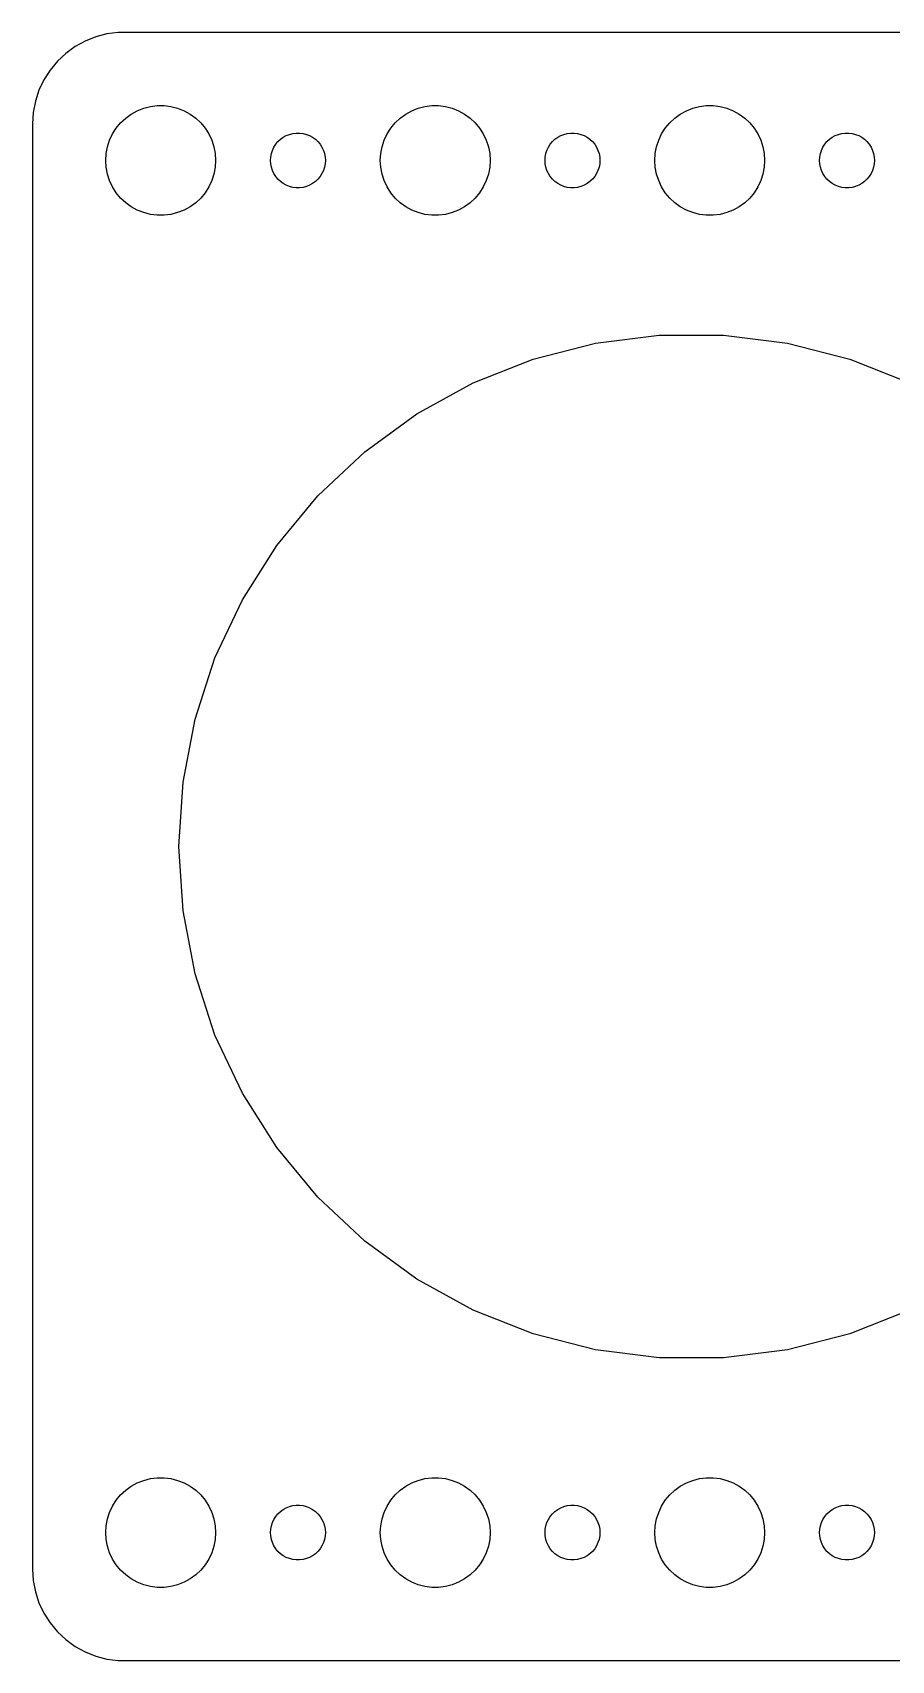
# Model space of a CAD drawing. Header units: metres. Extents: x -97 to 97, y -44 to 44.
# Drawn here: x -97 to -50.1, y -44.5 to 44.5 of the extents above; entities that cross this region are included whole.
import ezdxf

# ---------------------------------------------------------------- set-up
doc = ezdxf.new("R2010")
doc.units = ezdxf.units.M

msp = doc.modelspace()

# ---------------------------------------------------------------- linework, layer by layer
for p, q in [((-92.3139, 44.4901), (-92.9369, 44.4114)), ((92.3139, 44.4901), (-92.3139, 44.4901)), ((-94.6791, 43.7216), (-95.1871, 43.3526)), ((-94.1289, 44.0241), (-94.6791, 43.7216)), ((-93.5451, 44.2553), (-94.1289, 44.0241)), ((-92.9369, 44.4114), (-93.5451, 44.2553)), ((-95.6448, 42.9227), (-96.0451, 42.4389)), ((-95.1871, 43.3526), (-95.6448, 42.9227)), ((-96.3815, 41.9088), (-96.6489, 41.3406)), ((-96.0451, 42.4389), (-96.3815, 41.9088)), ((-96.6489, 41.3406), (-96.8429, 40.7434)), ((-96.9606, 40.1267), (-97, 39.5)), ((-96.8429, 40.7434), (-96.9606, 40.1267)), ((-91.6075, 40.033), (-91.2773, 40.2145)), ((-91.2773, 40.2145), (-90.927, 40.3532)), ((-90.927, 40.3532), (-90.5621, 40.4469)), ((-90.5621, 40.4469), (-90.1884, 40.4941)), ((-90.1884, 40.4941), (-89.8116, 40.4941)), ((-89.8116, 40.4941), (-89.4379, 40.4469)), ((-89.4379, 40.4469), (-89.073, 40.3532)), ((-89.073, 40.3532), (-88.7227, 40.2145)), ((-88.7227, 40.2145), (-88.3925, 40.033)), ((-76.6075, 40.033), (-76.2773, 40.2145)), ((-76.2773, 40.2145), (-75.927, 40.3532)), ((-75.927, 40.3532), (-75.5621, 40.4469)), ((-75.5621, 40.4469), (-75.1884, 40.4941)), ((-75.1884, 40.4941), (-74.8116, 40.4941)), ((-74.8116, 40.4941), (-74.4379, 40.4469)), ((-74.4379, 40.4469), (-74.073, 40.3532)), ((-74.073, 40.3532), (-73.7227, 40.2145)), ((-73.7227, 40.2145), (-73.3925, 40.033)), ((-61.6075, 40.033), (-61.2773, 40.2145)), ((-61.2773, 40.2145), (-60.927, 40.3532)), ((-60.927, 40.3532), (-60.5621, 40.4469)), ((-60.5621, 40.4469), (-60.1884, 40.4941)), ((-60.1884, 40.4941), (-59.8116, 40.4941)), ((-59.8116, 40.4941), (-59.4379, 40.4469)), ((-59.4379, 40.4469), (-59.0729, 40.3532)), ((-59.0729, 40.3532), (-58.7227, 40.2145)), ((-58.7227, 40.2145), (-58.3925, 40.033)), ((-97, 39.5), (-97, -39.5)), ((-92.6289, 38.9453), (-92.427, 39.2634)), ((-92.427, 39.2634), (-92.1869, 39.5536)), ((-92.1869, 39.5536), (-91.9123, 39.8115)), ((-91.9123, 39.8115), (-91.6075, 40.033)), ((-88.3925, 40.033), (-88.0877, 39.8115)), ((-88.0877, 39.8115), (-87.8131, 39.5536)), ((-87.8131, 39.5536), (-87.573, 39.2634)), ((-87.573, 39.2634), (-87.3711, 38.9453)), ((-77.6289, 38.9453), (-77.427, 39.2634)), ((-77.427, 39.2634), (-77.1869, 39.5536)), ((-77.1869, 39.5536), (-76.9123, 39.8115)), ((-76.9123, 39.8115), (-76.6075, 40.033)), ((-73.3925, 40.033), (-73.0877, 39.8115)), ((-73.0877, 39.8115), (-72.8131, 39.5536)), ((-72.8131, 39.5536), (-72.573, 39.2634)), ((-72.573, 39.2634), (-72.3711, 38.9453)), ((-62.6289, 38.9453), (-62.427, 39.2634)), ((-62.427, 39.2634), (-62.1869, 39.5536)), ((-62.1869, 39.5536), (-61.9123, 39.8115)), ((-61.9123, 39.8115), (-61.6075, 40.033)), ((-58.3925, 40.033), (-58.0877, 39.8115)), ((-58.0877, 39.8115), (-57.8131, 39.5536)), ((-57.8131, 39.5536), (-57.5729, 39.2634)), ((-57.5729, 39.2634), (-57.3711, 38.9453)), ((-92.9057, 38.2461), (-92.7893, 38.6044)), ((-92.7893, 38.6044), (-92.6289, 38.9453)), ((-87.3711, 38.9453), (-87.2107, 38.6044)), ((-87.2107, 38.6044), (-87.0943, 38.2461)), ((-83.8145, 38.2226), (-83.7135, 38.3817)), ((-83.7135, 38.3817), (-83.5934, 38.5268)), ((-83.5934, 38.5268), (-83.4561, 38.6558)), ((-83.4561, 38.6558), (-83.3037, 38.7665)), ((-83.3037, 38.7665), (-83.1387, 38.8572)), ((-83.1387, 38.8572), (-82.9635, 38.9266)), ((-82.9635, 38.9266), (-82.7811, 38.9734)), ((-82.7811, 38.9734), (-82.5942, 38.997)), ((-82.5942, 38.997), (-82.4058, 38.997)), ((-82.4058, 38.997), (-82.2189, 38.9734)), ((-82.2189, 38.9734), (-82.0365, 38.9266)), ((-82.0365, 38.9266), (-81.8613, 38.8572)), ((-81.8613, 38.8572), (-81.6963, 38.7665)), ((-81.6963, 38.7665), (-81.5439, 38.6558)), ((-81.5439, 38.6558), (-81.4065, 38.5268)), ((-81.4065, 38.5268), (-81.2865, 38.3817)), ((-81.2865, 38.3817), (-81.1855, 38.2226)), ((-77.9057, 38.2461), (-77.7893, 38.6044)), ((-77.7893, 38.6044), (-77.6289, 38.9453)), ((-72.3711, 38.9453), (-72.2107, 38.6044)), ((-72.2107, 38.6044), (-72.0943, 38.2461)), ((-68.8145, 38.2226), (-68.7135, 38.3817)), ((-68.7135, 38.3817), (-68.5934, 38.5268)), ((-68.5934, 38.5268), (-68.4561, 38.6558)), ((-68.4561, 38.6558), (-68.3037, 38.7665)), ((-68.3037, 38.7665), (-68.1387, 38.8572)), ((-68.1387, 38.8572), (-67.9635, 38.9266)), ((-67.9635, 38.9266), (-67.7811, 38.9734)), ((-67.7811, 38.9734), (-67.5942, 38.997)), ((-67.5942, 38.997), (-67.4058, 38.997)), ((-67.4058, 38.997), (-67.2189, 38.9734)), ((-67.2189, 38.9734), (-67.0365, 38.9266)), ((-67.0365, 38.9266), (-66.8613, 38.8572)), ((-66.8613, 38.8572), (-66.6963, 38.7665)), ((-66.6963, 38.7665), (-66.5439, 38.6558)), ((-66.5439, 38.6558), (-66.4065, 38.5268)), ((-66.4065, 38.5268), (-66.2865, 38.3817)), ((-66.2865, 38.3817), (-66.1855, 38.2226)), ((-62.9057, 38.2461), (-62.7893, 38.6044)), ((-62.7893, 38.6044), (-62.6289, 38.9453)), ((-57.3711, 38.9453), (-57.2107, 38.6044)), ((-57.2107, 38.6044), (-57.0942, 38.2461)), ((-53.8145, 38.2226), (-53.7135, 38.3817)), ((-53.7135, 38.3817), (-53.5934, 38.5268)), ((-53.5934, 38.5268), (-53.4561, 38.6558)), ((-53.4561, 38.6558), (-53.3037, 38.7665)), ((-53.3037, 38.7665), (-53.1387, 38.8572)), ((-53.1387, 38.8572), (-52.9635, 38.9266)), ((-52.9635, 38.9266), (-52.7811, 38.9734)), ((-52.7811, 38.9734), (-52.5942, 38.997)), ((-52.5942, 38.997), (-52.4058, 38.997)), ((-52.4058, 38.997), (-52.2189, 38.9734)), ((-52.2189, 38.9734), (-52.0365, 38.9266)), ((-52.0365, 38.9266), (-51.8613, 38.8572)), ((-51.8613, 38.8572), (-51.6963, 38.7665)), ((-51.6963, 38.7665), (-51.5439, 38.6558)), ((-51.5439, 38.6558), (-51.4065, 38.5268)), ((-51.4065, 38.5268), (-51.2865, 38.3817)), ((-51.2865, 38.3817), (-51.1855, 38.2226)), ((-93, 37.5), (-92.9763, 37.876)), ((-92.9763, 37.124), (-93, 37.5)), ((-92.9763, 37.876), (-92.9057, 38.2461)), ((-87.0943, 38.2461), (-87.0237, 37.876)), ((-87.0237, 37.876), (-87, 37.5)), ((-87, 37.5), (-87.0237, 37.124)), ((-84, 37.5), (-83.9882, 37.688)), ((-83.9882, 37.312), (-84, 37.5)), ((-83.9882, 37.688), (-83.9529, 37.873)), ((-83.9529, 37.873), (-83.8947, 38.0522)), ((-83.8947, 38.0522), (-83.8145, 38.2226)), ((-81.1855, 38.2226), (-81.1053, 38.0522)), ((-81.1053, 38.0522), (-81.0471, 37.873)), ((-81.0471, 37.873), (-81.0118, 37.688)), ((-81.0118, 37.688), (-81, 37.5)), ((-81, 37.5), (-81.0118, 37.312)), ((-78, 37.5), (-77.9763, 37.876)), ((-77.9763, 37.124), (-78, 37.5)), ((-77.9763, 37.876), (-77.9057, 38.2461)), ((-72.0943, 38.2461), (-72.0237, 37.876)), ((-72.0237, 37.876), (-72, 37.5)), ((-72, 37.5), (-72.0237, 37.124)), ((-69, 37.5), (-68.9882, 37.688)), ((-68.9882, 37.312), (-69, 37.5)), ((-68.9882, 37.688), (-68.9529, 37.873)), ((-68.9529, 37.873), (-68.8947, 38.0522)), ((-68.8947, 38.0522), (-68.8145, 38.2226)), ((-66.1855, 38.2226), (-66.1053, 38.0522)), ((-66.1053, 38.0522), (-66.0471, 37.873)), ((-66.0471, 37.873), (-66.0118, 37.688)), ((-66.0118, 37.688), (-66, 37.5)), ((-66, 37.5), (-66.0118, 37.312)), ((-63, 37.5), (-62.9763, 37.876)), ((-62.9763, 37.124), (-63, 37.5)), ((-62.9763, 37.876), (-62.9057, 38.2461)), ((-57.0942, 38.2461), (-57.0237, 37.876)), ((-57.0237, 37.876), (-57, 37.5)), ((-57, 37.5), (-57.0237, 37.124)), ((-54, 37.5), (-53.9882, 37.688)), ((-53.9882, 37.312), (-54, 37.5)), ((-53.9882, 37.688), (-53.9529, 37.873)), ((-53.9529, 37.873), (-53.8947, 38.0522)), ((-53.8947, 38.0522), (-53.8145, 38.2226)), ((-51.1855, 38.2226), (-51.1053, 38.0522)), ((-51.1053, 38.0522), (-51.0471, 37.873)), ((-51.0471, 37.873), (-51.0118, 37.688)), ((-51.0118, 37.688), (-51, 37.5)), ((-51, 37.5), (-51.0118, 37.312)), ((-92.9057, 36.7539), (-92.9763, 37.124)), ((-92.7893, 36.3956), (-92.9057, 36.7539)), ((-87.0943, 36.7539), (-87.2107, 36.3956)), ((-87.0237, 37.124), (-87.0943, 36.7539)), ((-83.9529, 37.127), (-83.9882, 37.312)), ((-83.8947, 36.9478), (-83.9529, 37.127)), ((-83.8145, 36.7774), (-83.8947, 36.9478)), ((-83.7135, 36.6183), (-83.8145, 36.7774)), ((-83.5934, 36.4732), (-83.7135, 36.6183)), ((-81.2865, 36.6183), (-81.4065, 36.4732)), ((-81.1855, 36.7774), (-81.2865, 36.6183)), ((-81.1053, 36.9478), (-81.1855, 36.7774)), ((-81.0471, 37.127), (-81.1053, 36.9478)), ((-81.0118, 37.312), (-81.0471, 37.127)), ((-77.9057, 36.7539), (-77.9763, 37.124)), ((-77.7893, 36.3956), (-77.9057, 36.7539)), ((-72.0943, 36.7539), (-72.2107, 36.3956)), ((-72.0237, 37.124), (-72.0943, 36.7539)), ((-68.9529, 37.127), (-68.9882, 37.312)), ((-68.8947, 36.9478), (-68.9529, 37.127)), ((-68.8145, 36.7774), (-68.8947, 36.9478)), ((-68.7135, 36.6183), (-68.8145, 36.7774)), ((-68.5934, 36.4732), (-68.7135, 36.6183)), ((-66.2865, 36.6183), (-66.4065, 36.4732)), ((-66.1855, 36.7774), (-66.2865, 36.6183)), ((-66.1053, 36.9478), (-66.1855, 36.7774)), ((-66.0471, 37.127), (-66.1053, 36.9478)), ((-66.0118, 37.312), (-66.0471, 37.127)), ((-62.9057, 36.7539), (-62.9763, 37.124)), ((-62.7893, 36.3956), (-62.9057, 36.7539)), ((-57.0942, 36.7539), (-57.2107, 36.3956)), ((-57.0237, 37.124), (-57.0942, 36.7539)), ((-53.9529, 37.127), (-53.9882, 37.312)), ((-53.8947, 36.9478), (-53.9529, 37.127)), ((-53.8145, 36.7774), (-53.8947, 36.9478)), ((-53.7135, 36.6183), (-53.8145, 36.7774)), ((-53.5934, 36.4732), (-53.7135, 36.6183)), ((-51.2865, 36.6183), (-51.4065, 36.4732)), ((-51.1855, 36.7774), (-51.2865, 36.6183)), ((-51.1053, 36.9478), (-51.1855, 36.7774)), ((-51.0471, 37.127), (-51.1053, 36.9478)), ((-51.0118, 37.312), (-51.0471, 37.127)), ((-92.6289, 36.0547), (-92.7893, 36.3956)), ((-92.427, 35.7366), (-92.6289, 36.0547)), ((-92.1869, 35.4464), (-92.427, 35.7366)), ((-87.573, 35.7366), (-87.8131, 35.4464)), ((-87.3711, 36.0547), (-87.573, 35.7366)), ((-87.2107, 36.3956), (-87.3711, 36.0547)), ((-83.4561, 36.3442), (-83.5934, 36.4732)), ((-83.3037, 36.2335), (-83.4561, 36.3442)), ((-83.1387, 36.1428), (-83.3037, 36.2335)), ((-82.9635, 36.0734), (-83.1387, 36.1428)), ((-82.7811, 36.0266), (-82.9635, 36.0734)), ((-82.5942, 36.003), (-82.7811, 36.0266)), ((-82.4058, 36.003), (-82.5942, 36.003)), ((-82.2189, 36.0266), (-82.4058, 36.003)), ((-82.0365, 36.0734), (-82.2189, 36.0266)), ((-81.8613, 36.1428), (-82.0365, 36.0734)), ((-81.6963, 36.2335), (-81.8613, 36.1428)), ((-81.5439, 36.3442), (-81.6963, 36.2335)), ((-81.4065, 36.4732), (-81.5439, 36.3442)), ((-77.6289, 36.0547), (-77.7893, 36.3956)), ((-77.427, 35.7366), (-77.6289, 36.0547)), ((-77.1869, 35.4464), (-77.427, 35.7366)), ((-72.573, 35.7366), (-72.8131, 35.4464)), ((-72.3711, 36.0547), (-72.573, 35.7366)), ((-72.2107, 36.3956), (-72.3711, 36.0547)), ((-68.4561, 36.3442), (-68.5934, 36.4732)), ((-68.3037, 36.2335), (-68.4561, 36.3442)), ((-68.1387, 36.1428), (-68.3037, 36.2335)), ((-67.9635, 36.0734), (-68.1387, 36.1428)), ((-67.7811, 36.0266), (-67.9635, 36.0734)), ((-67.5942, 36.003), (-67.7811, 36.0266)), ((-67.4058, 36.003), (-67.5942, 36.003)), ((-67.2189, 36.0266), (-67.4058, 36.003)), ((-67.0365, 36.0734), (-67.2189, 36.0266)), ((-66.8613, 36.1428), (-67.0365, 36.0734)), ((-66.6963, 36.2335), (-66.8613, 36.1428)), ((-66.5439, 36.3442), (-66.6963, 36.2335)), ((-66.4065, 36.4732), (-66.5439, 36.3442)), ((-62.6289, 36.0547), (-62.7893, 36.3956)), ((-62.427, 35.7366), (-62.6289, 36.0547)), ((-62.1869, 35.4464), (-62.427, 35.7366)), ((-57.5729, 35.7366), (-57.8131, 35.4464)), ((-57.3711, 36.0547), (-57.5729, 35.7366)), ((-57.2107, 36.3956), (-57.3711, 36.0547)), ((-53.4561, 36.3442), (-53.5934, 36.4732)), ((-53.3037, 36.2335), (-53.4561, 36.3442)), ((-53.1387, 36.1428), (-53.3037, 36.2335)), ((-52.9635, 36.0734), (-53.1387, 36.1428)), ((-52.7811, 36.0266), (-52.9635, 36.0734)), ((-52.5942, 36.003), (-52.7811, 36.0266)), ((-52.4058, 36.003), (-52.5942, 36.003)), ((-52.2189, 36.0266), (-52.4058, 36.003)), ((-52.0365, 36.0734), (-52.2189, 36.0266)), ((-51.8613, 36.1428), (-52.0365, 36.0734)), ((-51.6963, 36.2335), (-51.8613, 36.1428)), ((-51.5439, 36.3442), (-51.6963, 36.2335)), ((-51.4065, 36.4732), (-51.5439, 36.3442)), ((-91.9123, 35.1885), (-92.1869, 35.4464)), ((-91.6075, 34.967), (-91.9123, 35.1885)), ((-91.2773, 34.7855), (-91.6075, 34.967)), ((-90.927, 34.6468), (-91.2773, 34.7855)), ((-88.7227, 34.7855), (-89.073, 34.6468)), ((-88.3925, 34.967), (-88.7227, 34.7855)), ((-88.0877, 35.1885), (-88.3925, 34.967)), ((-87.8131, 35.4464), (-88.0877, 35.1885)), ((-76.9123, 35.1885), (-77.1869, 35.4464)), ((-76.6075, 34.967), (-76.9123, 35.1885)), ((-76.2773, 34.7855), (-76.6075, 34.967)), ((-75.927, 34.6468), (-76.2773, 34.7855)), ((-73.7227, 34.7855), (-74.073, 34.6468)), ((-73.3925, 34.967), (-73.7227, 34.7855)), ((-73.0877, 35.1885), (-73.3925, 34.967)), ((-72.8131, 35.4464), (-73.0877, 35.1885)), ((-61.9123, 35.1885), (-62.1869, 35.4464)), ((-61.6075, 34.967), (-61.9123, 35.1885)), ((-61.2773, 34.7855), (-61.6075, 34.967)), ((-60.927, 34.6468), (-61.2773, 34.7855)), ((-58.7227, 34.7855), (-59.0729, 34.6468)), ((-58.3925, 34.967), (-58.7227, 34.7855)), ((-58.0877, 35.1885), (-58.3925, 34.967)), ((-57.8131, 35.4464), (-58.0877, 35.1885)), ((-90.5621, 34.5531), (-90.927, 34.6468)), ((-90.1884, 34.5059), (-90.5621, 34.5531)), ((-89.8116, 34.5059), (-90.1884, 34.5059)), ((-89.4379, 34.5531), (-89.8116, 34.5059)), ((-89.073, 34.6468), (-89.4379, 34.5531)), ((-75.5621, 34.5531), (-75.927, 34.6468)), ((-75.1884, 34.5059), (-75.5621, 34.5531)), ((-74.8116, 34.5059), (-75.1884, 34.5059)), ((-74.4379, 34.5531), (-74.8116, 34.5059)), ((-74.073, 34.6468), (-74.4379, 34.5531)), ((-60.5621, 34.5531), (-60.927, 34.6468)), ((-60.1884, 34.5059), (-60.5621, 34.5531)), ((-59.8116, 34.5059), (-60.1884, 34.5059)), ((-59.4379, 34.5531), (-59.8116, 34.5059)), ((-59.0729, 34.6468), (-59.4379, 34.5531)), ((-66.2467, 27.504), (-62.7581, 27.9447)), ((-62.7581, 27.9447), (-59.2419, 27.9447)), ((-59.2419, 27.9447), (-55.7533, 27.504)), ((-69.6525, 26.6296), (-66.2467, 27.504)), ((-55.7533, 27.504), (-52.3475, 26.6296)), ((-72.9218, 25.3351), (-69.6525, 26.6296)), ((-52.3475, 26.6296), (-49.0782, 25.3351)), ((-76.0031, 23.6412), (-72.9218, 25.3351)), ((-78.8479, 21.5744), (-76.0031, 23.6412)), ((-81.4111, 19.1673), (-78.8479, 21.5744)), ((-83.6525, 16.458), (-81.4111, 19.1673)), ((-85.5366, 13.4891), (-83.6525, 16.458)), ((-87.0337, 10.3075), (-85.5366, 13.4891)), ((-88.1203, 6.9633), (-87.0337, 10.3075)), ((-88.7792, 3.50932), (-88.1203, 6.9633)), ((-89, 0), (-88.7792, 3.50932)), ((-88.7792, -3.50932), (-89, 0)), ((-88.1203, -6.9633), (-88.7792, -3.50932)), ((-87.0337, -10.3075), (-88.1203, -6.9633)), ((-85.5366, -13.4891), (-87.0337, -10.3075)), ((-83.6525, -16.458), (-85.5366, -13.4891)), ((-81.4111, -19.1673), (-83.6525, -16.458)), ((-78.8479, -21.5744), (-81.4111, -19.1673)), ((-76.0031, -23.6412), (-78.8479, -21.5744)), ((-72.9218, -25.3351), (-76.0031, -23.6412)), ((-69.6525, -26.6296), (-72.9218, -25.3351)), ((-49.0782, -25.3351), (-52.3475, -26.6296)), ((-66.2467, -27.504), (-69.6525, -26.6296)), ((-52.3475, -26.6296), (-55.7533, -27.504)), ((-62.7581, -27.9447), (-66.2467, -27.504)), ((-55.7533, -27.504), (-59.2419, -27.9447)), ((-59.2419, -27.9447), (-62.7581, -27.9447)), ((-91.2773, -34.7855), (-90.927, -34.6468)), ((-90.927, -34.6468), (-90.5621, -34.5531)), ((-90.5621, -34.5531), (-90.1884, -34.5059)), ((-90.1884, -34.5059), (-89.8116, -34.5059)), ((-89.8116, -34.5059), (-89.4379, -34.5531)), ((-89.4379, -34.5531), (-89.073, -34.6468)), ((-89.073, -34.6468), (-88.7227, -34.7855)), ((-76.2773, -34.7855), (-75.927, -34.6468)), ((-75.927, -34.6468), (-75.5621, -34.5531)), ((-75.5621, -34.5531), (-75.1884, -34.5059)), ((-75.1884, -34.5059), (-74.8116, -34.5059)), ((-74.8116, -34.5059), (-74.4379, -34.5531)), ((-74.4379, -34.5531), (-74.073, -34.6468)), ((-74.073, -34.6468), (-73.7227, -34.7855)), ((-61.2773, -34.7855), (-60.927, -34.6468)), ((-60.927, -34.6468), (-60.5621, -34.5531)), ((-60.5621, -34.5531), (-60.1884, -34.5059)), ((-60.1884, -34.5059), (-59.8116, -34.5059)), ((-59.8116, -34.5059), (-59.4379, -34.5531)), ((-59.4379, -34.5531), (-59.0729, -34.6468)), ((-59.0729, -34.6468), (-58.7227, -34.7855)), ((-92.427, -35.7366), (-92.1869, -35.4464)), ((-92.1869, -35.4464), (-91.9123, -35.1885)), ((-91.9123, -35.1885), (-91.6075, -34.967)), ((-91.6075, -34.967), (-91.2773, -34.7855)), ((-88.7227, -34.7855), (-88.3925, -34.967)), ((-88.3925, -34.967), (-88.0877, -35.1885)), ((-88.0877, -35.1885), (-87.8131, -35.4464)), ((-87.8131, -35.4464), (-87.573, -35.7366)), ((-77.427, -35.7366), (-77.1869, -35.4464)), ((-77.1869, -35.4464), (-76.9123, -35.1885)), ((-76.9123, -35.1885), (-76.6075, -34.967)), ((-76.6075, -34.967), (-76.2773, -34.7855)), ((-73.7227, -34.7855), (-73.3925, -34.967)), ((-73.3925, -34.967), (-73.0877, -35.1885)), ((-73.0877, -35.1885), (-72.8131, -35.4464)), ((-72.8131, -35.4464), (-72.573, -35.7366)), ((-62.427, -35.7366), (-62.1869, -35.4464)), ((-62.1869, -35.4464), (-61.9123, -35.1885)), ((-61.9123, -35.1885), (-61.6075, -34.967)), ((-61.6075, -34.967), (-61.2773, -34.7855)), ((-58.7227, -34.7855), (-58.3925, -34.967)), ((-58.3925, -34.967), (-58.0877, -35.1885)), ((-58.0877, -35.1885), (-57.8131, -35.4464)), ((-57.8131, -35.4464), (-57.5729, -35.7366)), ((-92.9057, -36.7539), (-92.7893, -36.3956)), ((-92.7893, -36.3956), (-92.6289, -36.0547)), ((-92.6289, -36.0547), (-92.427, -35.7366)), ((-87.573, -35.7366), (-87.3711, -36.0547)), ((-87.3711, -36.0547), (-87.2107, -36.3956)), ((-87.2107, -36.3956), (-87.0943, -36.7539)), ((-83.7135, -36.6183), (-83.5934, -36.4732)), ((-83.5934, -36.4732), (-83.4561, -36.3442)), ((-83.4561, -36.3442), (-83.3037, -36.2335)), ((-83.3037, -36.2335), (-83.1387, -36.1428)), ((-83.1387, -36.1428), (-82.9635, -36.0734)), ((-82.9635, -36.0734), (-82.7811, -36.0266)), ((-82.7811, -36.0266), (-82.5942, -36.003)), ((-82.5942, -36.003), (-82.4058, -36.003)), ((-82.4058, -36.003), (-82.2189, -36.0266)), ((-82.2189, -36.0266), (-82.0365, -36.0734)), ((-82.0365, -36.0734), (-81.8613, -36.1428)), ((-81.8613, -36.1428), (-81.6963, -36.2335)), ((-81.6963, -36.2335), (-81.5439, -36.3442)), ((-81.5439, -36.3442), (-81.4065, -36.4732)), ((-81.4065, -36.4732), (-81.2865, -36.6183)), ((-77.9057, -36.7539), (-77.7893, -36.3956)), ((-77.7893, -36.3956), (-77.6289, -36.0547)), ((-77.6289, -36.0547), (-77.427, -35.7366)), ((-72.573, -35.7366), (-72.3711, -36.0547)), ((-72.3711, -36.0547), (-72.2107, -36.3956)), ((-72.2107, -36.3956), (-72.0943, -36.7539)), ((-68.7135, -36.6183), (-68.5934, -36.4732)), ((-68.5934, -36.4732), (-68.4561, -36.3442)), ((-68.4561, -36.3442), (-68.3037, -36.2335)), ((-68.3037, -36.2335), (-68.1387, -36.1428)), ((-68.1387, -36.1428), (-67.9635, -36.0734)), ((-67.9635, -36.0734), (-67.7811, -36.0266)), ((-67.7811, -36.0266), (-67.5942, -36.003)), ((-67.5942, -36.003), (-67.4058, -36.003)), ((-67.4058, -36.003), (-67.2189, -36.0266)), ((-67.2189, -36.0266), (-67.0365, -36.0734)), ((-67.0365, -36.0734), (-66.8613, -36.1428)), ((-66.8613, -36.1428), (-66.6963, -36.2335)), ((-66.6963, -36.2335), (-66.5439, -36.3442)), ((-66.5439, -36.3442), (-66.4065, -36.4732)), ((-66.4065, -36.4732), (-66.2865, -36.6183)), ((-62.9057, -36.7539), (-62.7893, -36.3956)), ((-62.7893, -36.3956), (-62.6289, -36.0547)), ((-62.6289, -36.0547), (-62.427, -35.7366)), ((-57.5729, -35.7366), (-57.3711, -36.0547)), ((-57.3711, -36.0547), (-57.2107, -36.3956)), ((-57.2107, -36.3956), (-57.0942, -36.7539)), ((-53.7135, -36.6183), (-53.5934, -36.4732)), ((-53.5934, -36.4732), (-53.4561, -36.3442)), ((-53.4561, -36.3442), (-53.3037, -36.2335)), ((-53.3037, -36.2335), (-53.1387, -36.1428)), ((-53.1387, -36.1428), (-52.9635, -36.0734)), ((-52.9635, -36.0734), (-52.7811, -36.0266)), ((-52.7811, -36.0266), (-52.5942, -36.003)), ((-52.5942, -36.003), (-52.4058, -36.003)), ((-52.4058, -36.003), (-52.2189, -36.0266)), ((-52.2189, -36.0266), (-52.0365, -36.0734)), ((-52.0365, -36.0734), (-51.8613, -36.1428)), ((-51.8613, -36.1428), (-51.6963, -36.2335)), ((-51.6963, -36.2335), (-51.5439, -36.3442)), ((-51.5439, -36.3442), (-51.4065, -36.4732)), ((-51.4065, -36.4732), (-51.2865, -36.6183)), ((-93, -37.5), (-92.9763, -37.124)), ((-92.9763, -37.124), (-92.9057, -36.7539)), ((-87.0943, -36.7539), (-87.0237, -37.124)), ((-87.0237, -37.124), (-87, -37.5)), ((-84, -37.5), (-83.9882, -37.312)), ((-83.9882, -37.312), (-83.9529, -37.127)), ((-83.9529, -37.127), (-83.8947, -36.9478)), ((-83.8947, -36.9478), (-83.8145, -36.7774)), ((-83.8145, -36.7774), (-83.7135, -36.6183)), ((-81.2865, -36.6183), (-81.1855, -36.7774)), ((-81.1855, -36.7774), (-81.1053, -36.9478)), ((-81.1053, -36.9478), (-81.0471, -37.127)), ((-81.0471, -37.127), (-81.0118, -37.312)), ((-81.0118, -37.312), (-81, -37.5)), ((-78, -37.5), (-77.9763, -37.124)), ((-77.9763, -37.124), (-77.9057, -36.7539)), ((-72.0943, -36.7539), (-72.0237, -37.124)), ((-72.0237, -37.124), (-72, -37.5)), ((-69, -37.5), (-68.9882, -37.312)), ((-68.9882, -37.312), (-68.9529, -37.127)), ((-68.9529, -37.127), (-68.8947, -36.9478)), ((-68.8947, -36.9478), (-68.8145, -36.7774)), ((-68.8145, -36.7774), (-68.7135, -36.6183)), ((-66.2865, -36.6183), (-66.1855, -36.7774)), ((-66.1855, -36.7774), (-66.1053, -36.9478)), ((-66.1053, -36.9478), (-66.0471, -37.127)), ((-66.0471, -37.127), (-66.0118, -37.312)), ((-66.0118, -37.312), (-66, -37.5)), ((-63, -37.5), (-62.9763, -37.124)), ((-62.9763, -37.124), (-62.9057, -36.7539)), ((-57.0942, -36.7539), (-57.0237, -37.124)), ((-57.0237, -37.124), (-57, -37.5)), ((-54, -37.5), (-53.9882, -37.312)), ((-53.9882, -37.312), (-53.9529, -37.127)), ((-53.9529, -37.127), (-53.8947, -36.9478)), ((-53.8947, -36.9478), (-53.8145, -36.7774)), ((-53.8145, -36.7774), (-53.7135, -36.6183)), ((-51.2865, -36.6183), (-51.1855, -36.7774)), ((-51.1855, -36.7774), (-51.1053, -36.9478)), ((-51.1053, -36.9478), (-51.0471, -37.127)), ((-51.0471, -37.127), (-51.0118, -37.312)), ((-51.0118, -37.312), (-51, -37.5)), ((-92.9763, -37.876), (-93, -37.5)), ((-92.9057, -38.2461), (-92.9763, -37.876)), ((-92.7893, -38.6044), (-92.9057, -38.2461)), ((-87.0943, -38.2461), (-87.2107, -38.6044)), ((-87.0237, -37.876), (-87.0943, -38.2461)), ((-87, -37.5), (-87.0237, -37.876)), ((-83.9882, -37.688), (-84, -37.5)), ((-83.9529, -37.873), (-83.9882, -37.688)), ((-83.8947, -38.0522), (-83.9529, -37.873)), ((-83.8145, -38.2226), (-83.8947, -38.0522)), ((-83.7135, -38.3817), (-83.8145, -38.2226)), ((-81.1855, -38.2226), (-81.2865, -38.3817)), ((-81.1053, -38.0522), (-81.1855, -38.2226)), ((-81.0471, -37.873), (-81.1053, -38.0522)), ((-81.0118, -37.688), (-81.0471, -37.873)), ((-81, -37.5), (-81.0118, -37.688)), ((-77.9763, -37.876), (-78, -37.5)), ((-77.9057, -38.2461), (-77.9763, -37.876)), ((-77.7893, -38.6044), (-77.9057, -38.2461)), ((-72.0943, -38.2461), (-72.2107, -38.6044)), ((-72.0237, -37.876), (-72.0943, -38.2461)), ((-72, -37.5), (-72.0237, -37.876)), ((-68.9882, -37.688), (-69, -37.5)), ((-68.9529, -37.873), (-68.9882, -37.688)), ((-68.8947, -38.0522), (-68.9529, -37.873)), ((-68.8145, -38.2226), (-68.8947, -38.0522)), ((-68.7135, -38.3817), (-68.8145, -38.2226)), ((-66.1855, -38.2226), (-66.2865, -38.3817)), ((-66.1053, -38.0522), (-66.1855, -38.2226)), ((-66.0471, -37.873), (-66.1053, -38.0522)), ((-66.0118, -37.688), (-66.0471, -37.873)), ((-66, -37.5), (-66.0118, -37.688)), ((-62.9763, -37.876), (-63, -37.5)), ((-62.9057, -38.2461), (-62.9763, -37.876)), ((-62.7893, -38.6044), (-62.9057, -38.2461)), ((-57.0942, -38.2461), (-57.2107, -38.6044)), ((-57.0237, -37.876), (-57.0942, -38.2461)), ((-57, -37.5), (-57.0237, -37.876)), ((-53.9882, -37.688), (-54, -37.5)), ((-53.9529, -37.873), (-53.9882, -37.688)), ((-53.8947, -38.0522), (-53.9529, -37.873)), ((-53.8145, -38.2226), (-53.8947, -38.0522)), ((-53.7135, -38.3817), (-53.8145, -38.2226)), ((-51.1855, -38.2226), (-51.2865, -38.3817)), ((-51.1053, -38.0522), (-51.1855, -38.2226)), ((-51.0471, -37.873), (-51.1053, -38.0522)), ((-51.0118, -37.688), (-51.0471, -37.873)), ((-51, -37.5), (-51.0118, -37.688)), ((-92.6289, -38.9453), (-92.7893, -38.6044)), ((-92.427, -39.2634), (-92.6289, -38.9453)), ((-87.3711, -38.9453), (-87.573, -39.2634)), ((-87.2107, -38.6044), (-87.3711, -38.9453)), ((-83.5934, -38.5268), (-83.7135, -38.3817)), ((-83.4561, -38.6558), (-83.5934, -38.5268)), ((-83.3037, -38.7665), (-83.4561, -38.6558)), ((-83.1387, -38.8572), (-83.3037, -38.7665)), ((-82.9635, -38.9266), (-83.1387, -38.8572)), ((-82.7811, -38.9734), (-82.9635, -38.9266)), ((-82.5942, -38.997), (-82.7811, -38.9734)), ((-82.4058, -38.997), (-82.5942, -38.997)), ((-82.2189, -38.9734), (-82.4058, -38.997)), ((-82.0365, -38.9266), (-82.2189, -38.9734)), ((-81.8613, -38.8572), (-82.0365, -38.9266)), ((-81.6963, -38.7665), (-81.8613, -38.8572)), ((-81.5439, -38.6558), (-81.6963, -38.7665)), ((-81.4065, -38.5268), (-81.5439, -38.6558)), ((-81.2865, -38.3817), (-81.4065, -38.5268)), ((-77.6289, -38.9453), (-77.7893, -38.6044)), ((-77.427, -39.2634), (-77.6289, -38.9453)), ((-72.3711, -38.9453), (-72.573, -39.2634)), ((-72.2107, -38.6044), (-72.3711, -38.9453)), ((-68.5934, -38.5268), (-68.7135, -38.3817)), ((-68.4561, -38.6558), (-68.5934, -38.5268)), ((-68.3037, -38.7665), (-68.4561, -38.6558)), ((-68.1387, -38.8572), (-68.3037, -38.7665)), ((-67.9635, -38.9266), (-68.1387, -38.8572)), ((-67.7811, -38.9734), (-67.9635, -38.9266)), ((-67.5942, -38.997), (-67.7811, -38.9734)), ((-67.4058, -38.997), (-67.5942, -38.997)), ((-67.2189, -38.9734), (-67.4058, -38.997)), ((-67.0365, -38.9266), (-67.2189, -38.9734)), ((-66.8613, -38.8572), (-67.0365, -38.9266)), ((-66.6963, -38.7665), (-66.8613, -38.8572)), ((-66.5439, -38.6558), (-66.6963, -38.7665)), ((-66.4065, -38.5268), (-66.5439, -38.6558)), ((-66.2865, -38.3817), (-66.4065, -38.5268)), ((-62.6289, -38.9453), (-62.7893, -38.6044)), ((-62.427, -39.2634), (-62.6289, -38.9453)), ((-57.3711, -38.9453), (-57.5729, -39.2634)), ((-57.2107, -38.6044), (-57.3711, -38.9453)), ((-53.5934, -38.5268), (-53.7135, -38.3817)), ((-53.4561, -38.6558), (-53.5934, -38.5268)), ((-53.3037, -38.7665), (-53.4561, -38.6558)), ((-53.1387, -38.8572), (-53.3037, -38.7665)), ((-52.9635, -38.9266), (-53.1387, -38.8572)), ((-52.7811, -38.9734), (-52.9635, -38.9266)), ((-52.5942, -38.997), (-52.7811, -38.9734)), ((-52.4058, -38.997), (-52.5942, -38.997)), ((-52.2189, -38.9734), (-52.4058, -38.997)), ((-52.0365, -38.9266), (-52.2189, -38.9734)), ((-51.8613, -38.8572), (-52.0365, -38.9266)), ((-51.6963, -38.7665), (-51.8613, -38.8572)), ((-51.5439, -38.6558), (-51.6963, -38.7665)), ((-51.4065, -38.5268), (-51.5439, -38.6558)), ((-51.2865, -38.3817), (-51.4065, -38.5268)), ((-97, -39.5), (-96.9606, -40.1267)), ((-92.1869, -39.5536), (-92.427, -39.2634)), ((-91.9123, -39.8115), (-92.1869, -39.5536)), ((-91.6075, -40.033), (-91.9123, -39.8115)), ((-91.2773, -40.2145), (-91.6075, -40.033)), ((-88.3925, -40.033), (-88.7227, -40.2145)), ((-88.0877, -39.8115), (-88.3925, -40.033)), ((-87.8131, -39.5536), (-88.0877, -39.8115)), ((-87.573, -39.2634), (-87.8131, -39.5536)), ((-77.1869, -39.5536), (-77.427, -39.2634)), ((-76.9123, -39.8115), (-77.1869, -39.5536)), ((-76.6075, -40.033), (-76.9123, -39.8115)), ((-76.2773, -40.2145), (-76.6075, -40.033)), ((-73.3925, -40.033), (-73.7227, -40.2145)), ((-73.0877, -39.8115), (-73.3925, -40.033)), ((-72.8131, -39.5536), (-73.0877, -39.8115)), ((-72.573, -39.2634), (-72.8131, -39.5536)), ((-62.1869, -39.5536), (-62.427, -39.2634)), ((-61.9123, -39.8115), (-62.1869, -39.5536)), ((-61.6075, -40.033), (-61.9123, -39.8115)), ((-61.2773, -40.2145), (-61.6075, -40.033)), ((-58.3925, -40.033), (-58.7227, -40.2145)), ((-58.0877, -39.8115), (-58.3925, -40.033)), ((-57.8131, -39.5536), (-58.0877, -39.8115)), ((-57.5729, -39.2634), (-57.8131, -39.5536)), ((-96.9606, -40.1267), (-96.8429, -40.7434)), ((-96.8429, -40.7434), (-96.6489, -41.3406)), ((-90.927, -40.3532), (-91.2773, -40.2145)), ((-90.5621, -40.4469), (-90.927, -40.3532)), ((-90.1884, -40.4941), (-90.5621, -40.4469)), ((-89.8116, -40.4941), (-90.1884, -40.4941)), ((-89.4379, -40.4469), (-89.8116, -40.4941)), ((-89.073, -40.3532), (-89.4379, -40.4469)), ((-88.7227, -40.2145), (-89.073, -40.3532)), ((-75.927, -40.3532), (-76.2773, -40.2145)), ((-75.5621, -40.4469), (-75.927, -40.3532)), ((-75.1884, -40.4941), (-75.5621, -40.4469)), ((-74.8116, -40.4941), (-75.1884, -40.4941)), ((-74.4379, -40.4469), (-74.8116, -40.4941)), ((-74.073, -40.3532), (-74.4379, -40.4469)), ((-73.7227, -40.2145), (-74.073, -40.3532)), ((-60.927, -40.3532), (-61.2773, -40.2145)), ((-60.5621, -40.4469), (-60.927, -40.3532)), ((-60.1884, -40.4941), (-60.5621, -40.4469)), ((-59.8116, -40.4941), (-60.1884, -40.4941)), ((-59.4379, -40.4469), (-59.8116, -40.4941)), ((-59.0729, -40.3532), (-59.4379, -40.4469)), ((-58.7227, -40.2145), (-59.0729, -40.3532)), ((-96.6489, -41.3406), (-96.3815, -41.9088)), ((-96.3815, -41.9088), (-96.0451, -42.4389)), ((-96.0451, -42.4389), (-95.6448, -42.9227)), ((-95.6448, -42.9227), (-95.1871, -43.3526)), ((-95.1871, -43.3526), (-94.6791, -43.7216)), ((-94.6791, -43.7216), (-94.1289, -44.0241)), ((-94.1289, -44.0241), (-93.5451, -44.2553)), ((-93.5451, -44.2553), (-92.9369, -44.4114)), ((-92.9369, -44.4114), (-92.3139, -44.4901)), ((-92.3139, -44.4901), (92.3139, -44.4901))]:
    msp.add_line(p, q)

doc.saveas('drawing.dxf')
